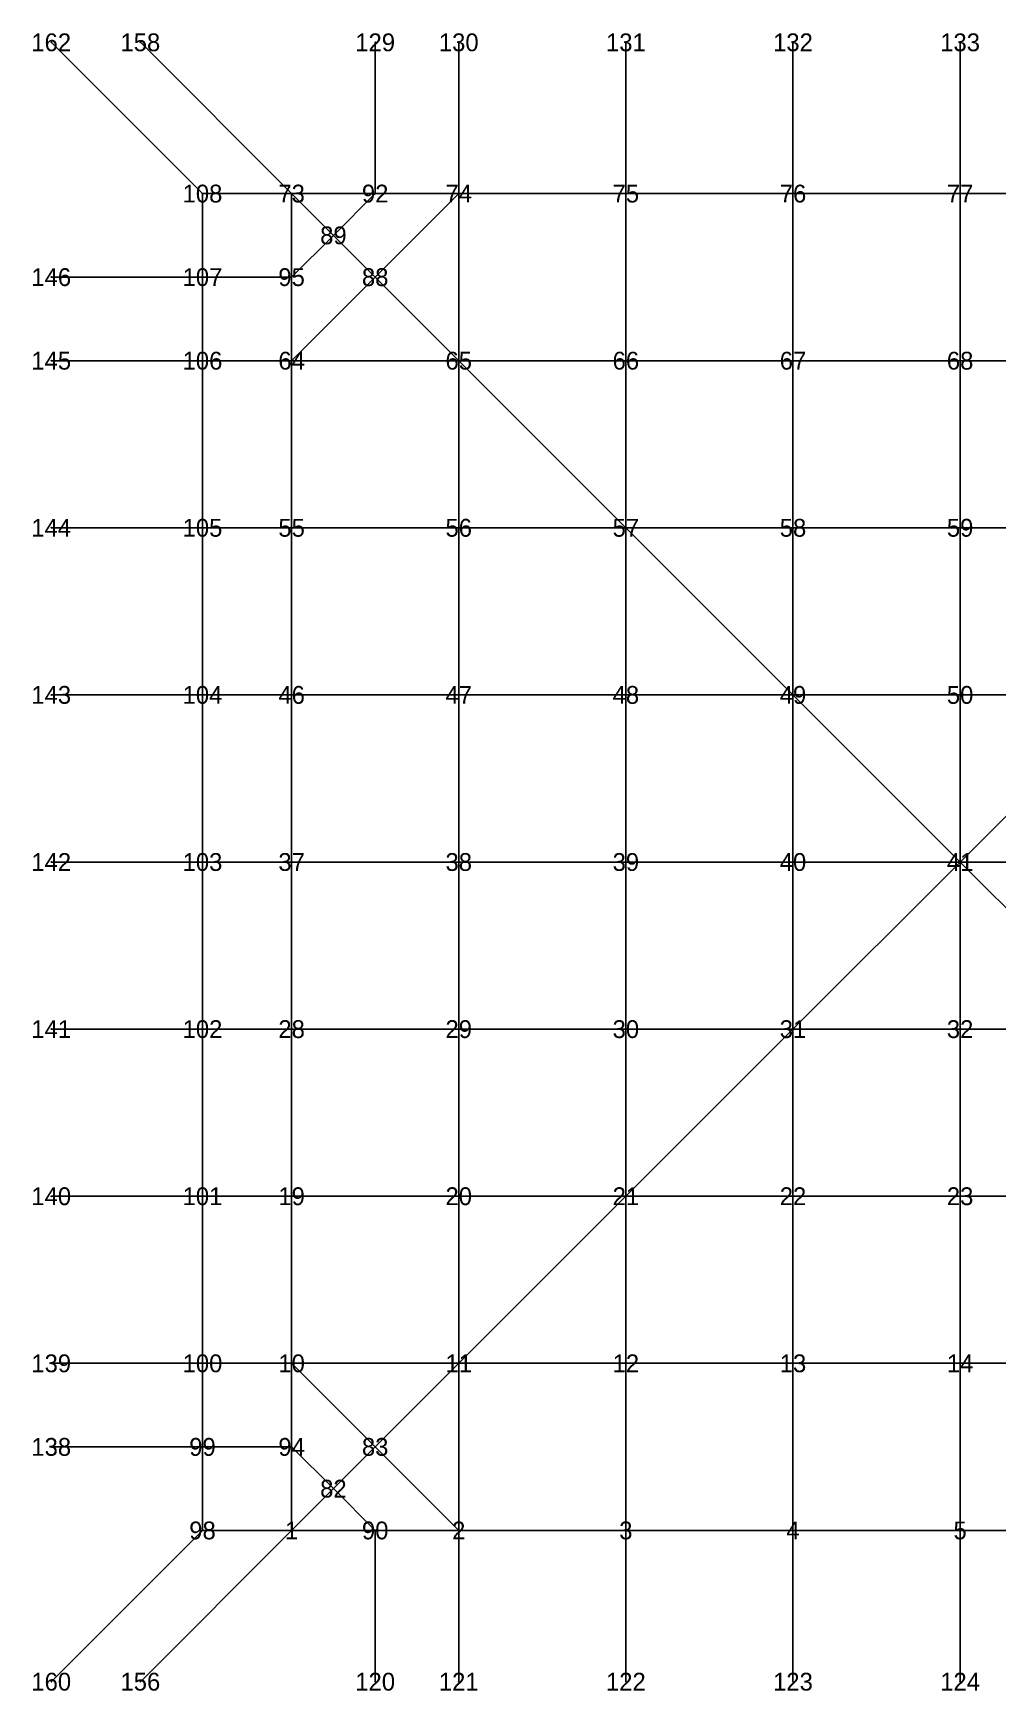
# Model space of a CAD drawing. Header units: metres. Extents: x -2.6 to 2.6, y -2.32 to 2.33.
# Drawn here: x -2.6 to 0.106, y -2.325 to 2.325 of the extents above; entities that cross this region are included whole.
import ezdxf
from ezdxf.enums import TextEntityAlignment as Align

# ---------------------------------------------------------------- set-up
doc = ezdxf.new("R2010")
doc.units = ezdxf.units.M

msp = doc.modelspace()

# ---------------------------------------------------------------- linework, layer by layer
at = {"layer": 'ESTRADOSSO'}
for p, q in [((-2.125, 1.875, 1.29653), (-2.549264, 2.299264, 0.989901)), ((-1.875, 1.875, 1.29653), (-2.299264, 2.299264, 0.989901)), ((-1.640625, 1.875, 1.582708), (-1.640625, 2.299264, 1.469466)), ((-1.40625, 1.875, 1.794178), (-1.40625, 2.299264, 1.69148)), ((-0.9375, 1.875, 2.07791), (-0.9375, 2.299264, 1.986838)), ((-0.46875, 1.875, 2.230894), (-0.46875, 2.299264, 2.145137)), ((0, 1.875, 2.279609), (0, 2.299264, 2.195425)), ((-2.125, 1.875, 1.29653), (-1.875, 1.875, 1.29653)), ((-2.125, 1.640625, 1.582708), (-2.125, 1.875, 1.29653)), ((-1.875, 1.875, 1.29653), (-1.640625, 1.875, 1.582708)), ((-1.875, 1.640625, 1.582708), (-1.875, 1.875, 1.29653)), ((-1.757812, 1.757812, 1.591361), (-1.875, 1.875, 1.29653)), ((-1.640625, 1.875, 1.582708), (-1.757812, 1.757812, 1.591361)), ((-1.640625, 1.875, 1.582708), (-1.40625, 1.875, 1.794178)), ((-1.40625, 1.875, 1.794178), (-1.640625, 1.640625, 1.824538)), ((-1.40625, 1.875, 1.794178), (-0.9375, 1.875, 2.07791)), ((-1.40625, 1.40625, 2.181092), (-1.40625, 1.875, 1.794178)), ((-0.9375, 1.875, 2.07791), (-0.46875, 1.875, 2.230894)), ((-0.9375, 1.40625, 2.419875), (-0.9375, 1.875, 2.07791)), ((-0.46875, 1.875, 2.230894), (0, 1.875, 2.279609)), ((-0.46875, 1.40625, 2.552445), (-0.46875, 1.875, 2.230894)), ((0, 1.875, 2.279609), (0.46875, 1.875, 2.230894)), ((0, 1.40625, 2.59513), (0, 1.875, 2.279609)), ((-1.757812, 1.757812, 1.591361), (-1.875, 1.640625, 1.582708)), ((-1.640625, 1.640625, 1.824538), (-1.757812, 1.757812, 1.591361)), ((-2.125, 1.640625, 1.582708), (-2.549264, 1.640625, 1.582708)), ((-2.125, 1.640625, 1.582708), (-1.875, 1.640625, 1.582708)), ((-2.125, 1.40625, 1.794178), (-2.125, 1.640625, 1.582708)), ((-1.875, 1.40625, 1.794178), (-1.875, 1.640625, 1.582708)), ((-1.640625, 1.640625, 1.824538), (-1.875, 1.40625, 1.794178)), ((-1.40625, 1.40625, 2.181092), (-1.640625, 1.640625, 1.824538)), ((-2.125, 1.40625, 1.794178), (-2.549264, 1.40625, 1.794178)), ((-2.125, 1.40625, 1.794178), (-1.875, 1.40625, 1.794178)), ((-2.125, 0.9375, 2.07791), (-2.125, 1.40625, 1.794178)), ((-1.875, 1.40625, 1.794178), (-1.40625, 1.40625, 2.181092)), ((-1.875, 0.9375, 2.07791), (-1.875, 1.40625, 1.794178)), ((-1.40625, 1.40625, 2.181092), (-0.9375, 1.40625, 2.419875)), ((-1.40625, 0.9375, 2.419875), (-1.40625, 1.40625, 2.181092)), ((-0.9375, 0.9375, 2.637125), (-1.40625, 1.40625, 2.181092)), ((-0.9375, 1.40625, 2.419875), (-0.46875, 1.40625, 2.552445)), ((-0.9375, 0.9375, 2.637125), (-0.9375, 1.40625, 2.419875)), ((-0.46875, 1.40625, 2.552445), (0, 1.40625, 2.59513)), ((-0.46875, 0.9375, 2.759277), (-0.46875, 1.40625, 2.552445)), ((0, 1.40625, 2.59513), (0.46875, 1.40625, 2.552445)), ((0, 0.9375, 2.798809), (0, 1.40625, 2.59513)), ((-2.125, 0.9375, 2.07791), (-2.549264, 0.9375, 2.07791)), ((-2.125, 0.9375, 2.07791), (-1.875, 0.9375, 2.07791)), ((-2.125, 0.46875, 2.230894), (-2.125, 0.9375, 2.07791)), ((-1.875, 0.9375, 2.07791), (-1.40625, 0.9375, 2.419875)), ((-1.875, 0.46875, 2.230894), (-1.875, 0.9375, 2.07791)), ((-1.40625, 0.9375, 2.419875), (-0.9375, 0.9375, 2.637125)), ((-1.40625, 0.46875, 2.552445), (-1.40625, 0.9375, 2.419875)), ((-0.9375, 0.9375, 2.637125), (-0.46875, 0.9375, 2.759277)), ((-0.9375, 0.46875, 2.759277), (-0.9375, 0.9375, 2.637125)), ((-0.46875, 0.46875, 2.876245), (-0.9375, 0.9375, 2.637125)), ((-0.46875, 0.9375, 2.759277), (0, 0.9375, 2.798809)), ((-0.46875, 0.46875, 2.876245), (-0.46875, 0.9375, 2.759277)), ((0, 0.9375, 2.798809), (0.46875, 0.9375, 2.759277)), ((0, 0.46875, 2.914192), (0, 0.9375, 2.798809)), ((-2.125, 0.46875, 2.230894), (-2.549264, 0.46875, 2.230894)), ((-2.125, 0.46875, 2.230894), (-1.875, 0.46875, 2.230894)), ((-2.125, 0, 2.279609), (-2.125, 0.46875, 2.230894)), ((-1.875, 0.46875, 2.230894), (-1.40625, 0.46875, 2.552445)), ((-1.875, 0, 2.279609), (-1.875, 0.46875, 2.230894)), ((-1.40625, 0.46875, 2.552445), (-0.9375, 0.46875, 2.759277)), ((-1.40625, 0, 2.59513), (-1.40625, 0.46875, 2.552445)), ((-0.9375, 0.46875, 2.759277), (-0.46875, 0.46875, 2.876245)), ((-0.9375, 0, 2.798809), (-0.9375, 0.46875, 2.759277)), ((-0.46875, 0.46875, 2.876245), (0, 0.46875, 2.914192)), ((-0.46875, 0, 2.914192), (-0.46875, 0.46875, 2.876245)), ((0, 0, 2.95165), (-0.46875, 0.46875, 2.876245)), ((0, 0.46875, 2.914192), (0.46875, 0.46875, 2.876245)), ((0, 0, 2.95165), (0, 0.46875, 2.914192)), ((0, 0, 2.95165), (0.46875, 0.46875, 2.876245)), ((-2.125, 0, 2.279609), (-2.549264, 0, 2.279609)), ((-2.125, 0, 2.279609), (-1.875, 0, 2.279609)), ((-2.125, -0.46875, 2.230894), (-2.125, 0, 2.279609)), ((-1.875, 0, 2.279609), (-1.40625, 0, 2.59513)), ((-1.875, -0.46875, 2.230894), (-1.875, 0, 2.279609)), ((-1.40625, 0, 2.59513), (-0.9375, 0, 2.798809)), ((-1.40625, -0.46875, 2.552445), (-1.40625, 0, 2.59513)), ((-0.9375, 0, 2.798809), (-0.46875, 0, 2.914192)), ((-0.9375, -0.46875, 2.759277), (-0.9375, 0, 2.798809)), ((-0.46875, 0, 2.914192), (0, 0, 2.95165)), ((-0.46875, -0.46875, 2.876245), (-0.46875, 0, 2.914192)), ((-0.46875, -0.46875, 2.876245), (0, 0, 2.95165)), ((0, 0, 2.95165), (0.46875, 0, 2.914192)), ((0, -0.46875, 2.914192), (0, 0, 2.95165)), ((0.46875, -0.46875, 2.876245), (0, 0, 2.95165)), ((-2.125, -0.46875, 2.230894), (-2.549264, -0.46875, 2.230894)), ((-2.125, -0.46875, 2.230894), (-1.875, -0.46875, 2.230894)), ((-2.125, -0.9375, 2.07791), (-2.125, -0.46875, 2.230894)), ((-1.875, -0.46875, 2.230894), (-1.40625, -0.46875, 2.552445)), ((-1.875, -0.9375, 2.07791), (-1.875, -0.46875, 2.230894)), ((-1.40625, -0.46875, 2.552445), (-0.9375, -0.46875, 2.759277)), ((-1.40625, -0.9375, 2.419875), (-1.40625, -0.46875, 2.552445)), ((-0.9375, -0.46875, 2.759277), (-0.46875, -0.46875, 2.876245)), ((-0.9375, -0.9375, 2.637125), (-0.9375, -0.46875, 2.759277)), ((-0.9375, -0.9375, 2.637125), (-0.46875, -0.46875, 2.876245)), ((-0.46875, -0.46875, 2.876245), (0, -0.46875, 2.914192)), ((-0.46875, -0.9375, 2.759277), (-0.46875, -0.46875, 2.876245)), ((0, -0.46875, 2.914192), (0.46875, -0.46875, 2.876245)), ((0, -0.9375, 2.798809), (0, -0.46875, 2.914192)), ((-2.125, -0.9375, 2.07791), (-2.549264, -0.9375, 2.07791)), ((-2.125, -0.9375, 2.07791), (-1.875, -0.9375, 2.07791)), ((-2.125, -1.40625, 1.794178), (-2.125, -0.9375, 2.07791)), ((-1.875, -0.9375, 2.07791), (-1.40625, -0.9375, 2.419875)), ((-1.875, -1.40625, 1.794178), (-1.875, -0.9375, 2.07791)), ((-1.40625, -0.9375, 2.419875), (-0.9375, -0.9375, 2.637125)), ((-1.40625, -1.40625, 2.181092), (-1.40625, -0.9375, 2.419875)), ((-1.40625, -1.40625, 2.181092), (-0.9375, -0.9375, 2.637125)), ((-0.9375, -0.9375, 2.637125), (-0.46875, -0.9375, 2.759277)), ((-0.9375, -1.40625, 2.419875), (-0.9375, -0.9375, 2.637125)), ((-0.46875, -0.9375, 2.759277), (0, -0.9375, 2.798809)), ((-0.46875, -1.40625, 2.552445), (-0.46875, -0.9375, 2.759277)), ((0, -0.9375, 2.798809), (0.46875, -0.9375, 2.759277)), ((0, -1.40625, 2.59513), (0, -0.9375, 2.798809)), ((-2.125, -1.40625, 1.794178), (-2.549264, -1.40625, 1.794178)), ((-2.125, -1.40625, 1.794178), (-1.875, -1.40625, 1.794178)), ((-2.125, -1.640625, 1.582708), (-2.125, -1.40625, 1.794178)), ((-1.875, -1.40625, 1.794178), (-1.40625, -1.40625, 2.181092)), ((-1.875, -1.640625, 1.582708), (-1.875, -1.40625, 1.794178)), ((-1.640625, -1.640625, 1.824538), (-1.875, -1.40625, 1.794178)), ((-1.640625, -1.640625, 1.824538), (-1.40625, -1.40625, 2.181092)), ((-1.40625, -1.40625, 2.181092), (-0.9375, -1.40625, 2.419875)), ((-1.40625, -1.875, 1.794178), (-1.40625, -1.40625, 2.181092)), ((-0.9375, -1.40625, 2.419875), (-0.46875, -1.40625, 2.552445)), ((-0.9375, -1.875, 2.07791), (-0.9375, -1.40625, 2.419875)), ((-0.46875, -1.40625, 2.552445), (0, -1.40625, 2.59513)), ((-0.46875, -1.875, 2.230894), (-0.46875, -1.40625, 2.552445)), ((0, -1.40625, 2.59513), (0.46875, -1.40625, 2.552445)), ((0, -1.875, 2.279609), (0, -1.40625, 2.59513)), ((-2.125, -1.640625, 1.582708), (-2.549264, -1.640625, 1.582708)), ((-2.125, -1.640625, 1.582708), (-1.875, -1.640625, 1.582708)), ((-2.125, -1.875, 1.29653), (-2.125, -1.640625, 1.582708)), ((-1.875, -1.875, 1.29653), (-1.875, -1.640625, 1.582708)), ((-1.757812, -1.757812, 1.591361), (-1.875, -1.640625, 1.582708)), ((-1.757812, -1.757812, 1.591361), (-1.640625, -1.640625, 1.824538)), ((-1.40625, -1.875, 1.794178), (-1.640625, -1.640625, 1.824538)), ((-1.875, -1.875, 1.29653), (-1.757812, -1.757812, 1.591361)), ((-1.640625, -1.875, 1.582708), (-1.757812, -1.757812, 1.591361)), ((-2.125, -1.875, 1.29653), (-2.549264, -2.299264, 0.989901)), ((-1.875, -1.875, 1.29653), (-2.299264, -2.299264, 0.989901)), ((-2.125, -1.875, 1.29653), (-1.875, -1.875, 1.29653)), ((-1.875, -1.875, 1.29653), (-1.640625, -1.875, 1.582708)), ((-1.640625, -1.875, 1.582708), (-1.40625, -1.875, 1.794178)), ((-1.640625, -1.875, 1.582708), (-1.640625, -2.299264, 1.469466)), ((-1.40625, -1.875, 1.794178), (-0.9375, -1.875, 2.07791)), ((-1.40625, -1.875, 1.794178), (-1.40625, -2.299264, 1.69148)), ((-0.9375, -1.875, 2.07791), (-0.46875, -1.875, 2.230894)), ((-0.9375, -1.875, 2.07791), (-0.9375, -2.299264, 1.986838)), ((-0.46875, -1.875, 2.230894), (0, -1.875, 2.279609)), ((-0.46875, -1.875, 2.230894), (-0.46875, -2.299264, 2.145137)), ((0, -1.875, 2.279609), (0.46875, -1.875, 2.230894)), ((0, -1.875, 2.279609), (0, -2.299264, 2.195425))]:
    msp.add_line(p, q, dxfattribs=at)
at = {"layer": 'EXTERNAL_NODES'}
for p in [(-2.549264, 2.299264, -5), (-2.299264, 2.299264, -5), (-1.640625, 2.299264, -4.09227), (-1.40625, 2.299264, -3.759804), (-0.9375, 2.299264, -3.376202), (-0.46875, 2.299264, -3.184539), (0, 2.299264, -3.125), (-2.549264, 1.640625, 0.90773), (-2.549264, 1.40625, 1.240196), (-2.549264, 0.9375, 1.623798), (-2.549264, 0.46875, 1.815461), (-2.549264, 0, 1.875), (-2.549264, -0.46875, 1.815461), (-2.549264, -0.9375, 1.623798), (-2.549264, -1.40625, 1.240196), (-2.549264, -1.640625, 0.90773), (-2.549264, -2.299264, -5), (-2.299264, -2.299264, -5), (-1.640625, -2.299264, -4.09227), (-1.40625, -2.299264, -3.759804), (-0.9375, -2.299264, -3.376202), (-0.46875, -2.299264, -3.184539), (0, -2.299264, -3.125)]:
    msp.add_point(p, dxfattribs=at)
at = {"layer": 'fz', "color": 6}
for p, q in [((-2.549264, 2.299264, 0.989901), (-2.549264, 2.299264, 0.989901)), ((-2.299264, 2.299264, 0.989901), (-2.299264, 2.299264, 0.989901)), ((-1.640625, 2.299264, 1.469466), (-1.640625, 2.299264, 1.469466)), ((-1.40625, 2.299264, 1.69148), (-1.40625, 2.299264, 1.69148)), ((-0.9375, 2.299264, 1.986838), (-0.9375, 2.299264, 1.986838)), ((-0.46875, 2.299264, 2.145137), (-0.46875, 2.299264, 2.145137)), ((0, 2.299264, 2.195425), (0, 2.299264, 2.195425)), ((-2.125, 1.875, 1.29653), (-2.125, 1.875, 1.50233)), ((-1.875, 1.875, 1.29653), (-1.875, 1.875, 1.62443)), ((-1.640625, 1.875, 1.582708), (-1.640625, 1.875, 1.757608)), ((-1.40625, 1.875, 1.794178), (-1.40625, 1.875, 2.380678)), ((-0.9375, 1.875, 2.07791), (-0.9375, 1.875, 2.96381)), ((-0.46875, 1.875, 2.230894), (-0.46875, 1.875, 3.030994)), ((0, 1.875, 2.279609), (0, 1.875, 3.053609)), ((-1.757812, 1.757812, 1.591361), (-1.757812, 1.757812, 1.941461)), ((-2.549264, 1.640625, 1.582708), (-2.549264, 1.640625, 1.582708)), ((-2.125, 1.640625, 1.582708), (-2.125, 1.640625, 1.952908)), ((-1.875, 1.640625, 1.582708), (-1.875, 1.640625, 2.127808)), ((-1.640625, 1.640625, 1.824538), (-1.640625, 1.640625, 2.406838)), ((-2.549264, 1.40625, 1.794178), (-2.549264, 1.40625, 1.794178)), ((-2.125, 1.40625, 1.794178), (-2.125, 1.40625, 2.241178)), ((-1.875, 1.40625, 1.794178), (-1.875, 1.40625, 3.181978)), ((-1.40625, 1.40625, 2.181092), (-1.40625, 1.40625, 3.866792)), ((-0.9375, 1.40625, 2.419875), (-0.9375, 1.40625, 4.029375)), ((-0.46875, 1.40625, 2.552445), (-0.46875, 1.40625, 4.004445)), ((0, 1.40625, 2.59513), (0, 1.40625, 3.99883)), ((-2.549264, 0.9375, 2.07791), (-2.549264, 0.9375, 2.07791)), ((-2.125, 0.9375, 2.07791), (-2.125, 0.9375, 2.60681)), ((-1.875, 0.9375, 2.07791), (-1.875, 0.9375, 3.49241)), ((-1.40625, 0.9375, 2.419875), (-1.40625, 0.9375, 4.029375)), ((-0.9375, 0.9375, 2.637125), (-0.9375, 0.9375, 3.991025)), ((-0.46875, 0.9375, 2.759277), (-0.46875, 0.9375, 3.976077)), ((0, 0.9375, 2.798809), (0, 0.9375, 3.972409)), ((-2.549264, 0.46875, 2.230894), (-2.549264, 0.46875, 2.230894)), ((-2.125, 0.46875, 2.230894), (-2.125, 0.46875, 2.707294)), ((-1.875, 0.46875, 2.230894), (-1.875, 0.46875, 3.507094)), ((-1.40625, 0.46875, 2.552445), (-1.40625, 0.46875, 4.004445)), ((-0.9375, 0.46875, 2.759277), (-0.9375, 0.46875, 3.976077)), ((-0.46875, 0.46875, 2.876245), (-0.46875, 0.46875, 3.964645)), ((0, 0.46875, 2.914192), (0, 0.46875, 3.961492)), ((-2.549264, 0, 2.279609), (-2.549264, 0, 2.279609)), ((-2.125, 0, 2.279609), (-2.125, 0, 2.740109)), ((-1.875, 0, 2.279609), (-1.875, 0, 3.514109)), ((-1.40625, 0, 2.59513), (-1.40625, 0, 3.99883)), ((-0.9375, 0, 2.798809), (-0.9375, 0, 3.972409)), ((-0.46875, 0, 2.914192), (-0.46875, 0, 3.961492)), ((0, 0, 2.95165), (0, 0, 3.95845)), ((-2.549264, -0.46875, 2.230894), (-2.549264, -0.46875, 2.230894)), ((-2.125, -0.46875, 2.230894), (-2.125, -0.46875, 2.707294)), ((-1.875, -0.46875, 2.230894), (-1.875, -0.46875, 3.509194)), ((-1.40625, -0.46875, 2.552445), (-1.40625, -0.46875, 4.007145)), ((-0.9375, -0.46875, 2.759277), (-0.9375, -0.46875, 3.977277)), ((-0.46875, -0.46875, 2.876245), (-0.46875, -0.46875, 3.965245)), ((0, -0.46875, 2.914192), (0, -0.46875, 3.961492)), ((-2.549264, -0.9375, 2.07791), (-2.549264, -0.9375, 2.07791)), ((-2.125, -0.9375, 2.07791), (-2.125, -0.9375, 2.60681)), ((-1.875, -0.9375, 2.07791), (-1.875, -0.9375, 3.49781)), ((-1.40625, -0.9375, 2.419875), (-1.40625, -0.9375, 4.036875)), ((-0.9375, -0.9375, 2.637125), (-0.9375, -0.9375, 3.994025)), ((-0.46875, -0.9375, 2.759277), (-0.46875, -0.9375, 3.977277)), ((0, -0.9375, 2.798809), (0, -0.9375, 3.972409)), ((-2.549264, -1.40625, 1.794178), (-2.549264, -1.40625, 1.794178)), ((-2.125, -1.40625, 1.794178), (-2.125, -1.40625, 2.241178)), ((-1.875, -1.40625, 1.794178), (-1.875, -1.40625, 3.008878)), ((-1.40625, -1.40625, 2.181092), (-1.40625, -1.40625, 3.876092)), ((-0.9375, -1.40625, 2.419875), (-0.9375, -1.40625, 4.036875)), ((-0.46875, -1.40625, 2.552445), (-0.46875, -1.40625, 4.007145)), ((0, -1.40625, 2.59513), (0, -1.40625, 3.99883)), ((-2.549264, -1.640625, 1.582708), (-2.549264, -1.640625, 1.582708)), ((-2.125, -1.640625, 1.582708), (-2.125, -1.640625, 1.952908)), ((-1.875, -1.640625, 1.582708), (-1.875, -1.640625, 2.127808)), ((-1.640625, -1.640625, 1.824538), (-1.640625, -1.640625, 2.406838)), ((-1.757812, -1.757812, 1.591361), (-1.757812, -1.757812, 1.941461)), ((-2.125, -1.875, 1.29653), (-2.125, -1.875, 1.50233)), ((-1.875, -1.875, 1.29653), (-1.875, -1.875, 1.62443)), ((-1.640625, -1.875, 1.582708), (-1.640625, -1.875, 1.757608)), ((-1.40625, -1.875, 1.794178), (-1.40625, -1.875, 2.561878)), ((-0.9375, -1.875, 2.07791), (-0.9375, -1.875, 2.96921)), ((-0.46875, -1.875, 2.230894), (-0.46875, -1.875, 3.032794)), ((0, -1.875, 2.279609), (0, -1.875, 3.053609)), ((-2.549264, -2.299264, 0.989901), (-2.549264, -2.299264, 0.989901)), ((-2.299264, -2.299264, 0.989901), (-2.299264, -2.299264, 0.989901)), ((-1.640625, -2.299264, 1.469466), (-1.640625, -2.299264, 1.469466)), ((-1.40625, -2.299264, 1.69148), (-1.40625, -2.299264, 1.69148)), ((-0.9375, -2.299264, 1.986838), (-0.9375, -2.299264, 1.986838)), ((-0.46875, -2.299264, 2.145137), (-0.46875, -2.299264, 2.145137)), ((0, -2.299264, 2.195425), (0, -2.299264, 2.195425))]:
    msp.add_line(p, q, dxfattribs=at)
at = {"layer": 'INTERNAL_NODES'}
for p in [(-2.125, 1.875), (-1.875, 1.875), (-1.640625, 1.875, 0.90773), (-1.40625, 1.875, 1.240196), (-0.9375, 1.875, 1.623798), (-0.46875, 1.875, 1.815461), (0, 1.875, 1.875), (-1.757812, 1.757812, 0.922735), (-2.125, 1.640625, 0.90773), (-1.875, 1.640625, 0.90773), (-1.640625, 1.640625, 1.283725), (-2.125, 1.40625, 1.240196), (-1.875, 1.40625, 1.240196), (-1.40625, 1.40625, 1.753902), (-0.9375, 1.40625, 2.043234), (-0.46875, 1.40625, 2.198632), (0, 1.40625, 2.248046), (-2.125, 0.9375, 1.623798), (-1.875, 0.9375, 1.623798), (-1.40625, 0.9375, 2.043234), (-0.9375, 0.9375, 2.296397), (-0.46875, 0.9375, 2.435696), (0, 0.9375, 2.480392), (-2.125, 0.46875, 1.815461), (-1.875, 0.46875, 1.815461), (-1.40625, 0.46875, 2.198632), (-0.9375, 0.46875, 2.435696), (-0.46875, 0.46875, 2.567449), (0, 0.46875, 2.60989), (-2.125, 0, 1.875), (-1.875, 0, 1.875), (-1.40625, 0, 2.248046), (-0.9375, 0, 2.480392), (-0.46875, 0, 2.60989), (0, 0, 2.65165), (-2.125, -0.46875, 1.815461), (-1.875, -0.46875, 1.815461), (-1.40625, -0.46875, 2.198632), (-0.9375, -0.46875, 2.435696), (-0.46875, -0.46875, 2.567449), (0, -0.46875, 2.60989), (-2.125, -0.9375, 1.623798), (-1.875, -0.9375, 1.623798), (-1.40625, -0.9375, 2.043234), (-0.9375, -0.9375, 2.296397), (-0.46875, -0.9375, 2.435696), (0, -0.9375, 2.480392), (-2.125, -1.40625, 1.240196), (-1.875, -1.40625, 1.240196), (-1.40625, -1.40625, 1.753902), (-0.9375, -1.40625, 2.043234), (-0.46875, -1.40625, 2.198632), (0, -1.40625, 2.248046), (-2.125, -1.640625, 0.90773), (-1.875, -1.640625, 0.90773), (-1.640625, -1.640625, 1.283725), (-1.757812, -1.757812, 0.922735), (-2.125, -1.875), (-1.875, -1.875), (-1.640625, -1.875, 0.90773), (-1.40625, -1.875, 1.240196), (-0.9375, -1.875, 1.623798), (-0.46875, -1.875, 1.815461), (0, -1.875, 1.875)]:
    msp.add_point(p, dxfattribs=at)
at = {"layer": 'INTRADOSSO'}
for p, q in [((-2.125, 1.875), (-2.549264, 2.299264, -5)), ((-1.875, 1.875), (-2.299264, 2.299264, -5)), ((-1.640625, 1.875, 0.90773), (-1.640625, 2.299264, -4.09227)), ((-1.40625, 1.875, 1.240196), (-1.40625, 2.299264, -3.759804)), ((-0.9375, 1.875, 1.623798), (-0.9375, 2.299264, -3.376202)), ((-0.46875, 1.875, 1.815461), (-0.46875, 2.299264, -3.184539)), ((0, 1.875, 1.875), (0, 2.299264, -3.125)), ((-2.125, 1.875), (-1.875, 1.875)), ((-2.125, 1.640625, 0.90773), (-2.125, 1.875)), ((-1.875, 1.875), (-1.640625, 1.875, 0.90773)), ((-1.875, 1.640625, 0.90773), (-1.875, 1.875)), ((-1.757812, 1.757812, 0.922735), (-1.875, 1.875)), ((-1.640625, 1.875, 0.90773), (-1.757812, 1.757812, 0.922735)), ((-1.640625, 1.875, 0.90773), (-1.40625, 1.875, 1.240196)), ((-1.40625, 1.875, 1.240196), (-1.640625, 1.640625, 1.283725)), ((-1.40625, 1.875, 1.240196), (-0.9375, 1.875, 1.623798)), ((-1.40625, 1.40625, 1.753902), (-1.40625, 1.875, 1.240196)), ((-0.9375, 1.875, 1.623798), (-0.46875, 1.875, 1.815461)), ((-0.9375, 1.40625, 2.043234), (-0.9375, 1.875, 1.623798)), ((-0.46875, 1.875, 1.815461), (0, 1.875, 1.875)), ((-0.46875, 1.40625, 2.198632), (-0.46875, 1.875, 1.815461)), ((0, 1.875, 1.875), (0.46875, 1.875, 1.815461)), ((0, 1.40625, 2.248046), (0, 1.875, 1.875)), ((-1.757812, 1.757812, 0.922735), (-1.875, 1.640625, 0.90773)), ((-1.640625, 1.640625, 1.283725), (-1.757812, 1.757812, 0.922735)), ((-2.125, 1.640625, 0.90773), (-2.549264, 1.640625, 0.90773)), ((-2.125, 1.640625, 0.90773), (-1.875, 1.640625, 0.90773)), ((-2.125, 1.40625, 1.240196), (-2.125, 1.640625, 0.90773)), ((-1.875, 1.40625, 1.240196), (-1.875, 1.640625, 0.90773)), ((-1.640625, 1.640625, 1.283725), (-1.875, 1.40625, 1.240196)), ((-1.40625, 1.40625, 1.753902), (-1.640625, 1.640625, 1.283725)), ((-2.125, 1.40625, 1.240196), (-2.549264, 1.40625, 1.240196)), ((-2.125, 1.40625, 1.240196), (-1.875, 1.40625, 1.240196)), ((-2.125, 0.9375, 1.623798), (-2.125, 1.40625, 1.240196)), ((-1.875, 1.40625, 1.240196), (-1.40625, 1.40625, 1.753902)), ((-1.875, 0.9375, 1.623798), (-1.875, 1.40625, 1.240196)), ((-1.40625, 1.40625, 1.753902), (-0.9375, 1.40625, 2.043234)), ((-1.40625, 0.9375, 2.043234), (-1.40625, 1.40625, 1.753902)), ((-0.9375, 0.9375, 2.296397), (-1.40625, 1.40625, 1.753902)), ((-0.9375, 1.40625, 2.043234), (-0.46875, 1.40625, 2.198632)), ((-0.9375, 0.9375, 2.296397), (-0.9375, 1.40625, 2.043234)), ((-0.46875, 1.40625, 2.198632), (0, 1.40625, 2.248046)), ((-0.46875, 0.9375, 2.435696), (-0.46875, 1.40625, 2.198632)), ((0, 1.40625, 2.248046), (0.46875, 1.40625, 2.198632)), ((0, 0.9375, 2.480392), (0, 1.40625, 2.248046)), ((-2.125, 0.9375, 1.623798), (-2.549264, 0.9375, 1.623798)), ((-2.125, 0.9375, 1.623798), (-1.875, 0.9375, 1.623798)), ((-2.125, 0.46875, 1.815461), (-2.125, 0.9375, 1.623798)), ((-1.875, 0.9375, 1.623798), (-1.40625, 0.9375, 2.043234)), ((-1.875, 0.46875, 1.815461), (-1.875, 0.9375, 1.623798)), ((-1.40625, 0.9375, 2.043234), (-0.9375, 0.9375, 2.296397)), ((-1.40625, 0.46875, 2.198632), (-1.40625, 0.9375, 2.043234)), ((-0.9375, 0.9375, 2.296397), (-0.46875, 0.9375, 2.435696)), ((-0.9375, 0.46875, 2.435696), (-0.9375, 0.9375, 2.296397)), ((-0.46875, 0.46875, 2.567449), (-0.9375, 0.9375, 2.296397)), ((-0.46875, 0.9375, 2.435696), (0, 0.9375, 2.480392)), ((-0.46875, 0.46875, 2.567449), (-0.46875, 0.9375, 2.435696)), ((0, 0.9375, 2.480392), (0.46875, 0.9375, 2.435696)), ((0, 0.46875, 2.60989), (0, 0.9375, 2.480392)), ((-2.125, 0.46875, 1.815461), (-2.549264, 0.46875, 1.815461)), ((-2.125, 0.46875, 1.815461), (-1.875, 0.46875, 1.815461)), ((-2.125, 0, 1.875), (-2.125, 0.46875, 1.815461)), ((-1.875, 0.46875, 1.815461), (-1.40625, 0.46875, 2.198632)), ((-1.875, 0, 1.875), (-1.875, 0.46875, 1.815461)), ((-1.40625, 0.46875, 2.198632), (-0.9375, 0.46875, 2.435696)), ((-1.40625, 0, 2.248046), (-1.40625, 0.46875, 2.198632)), ((-0.9375, 0.46875, 2.435696), (-0.46875, 0.46875, 2.567449)), ((-0.9375, 0, 2.480392), (-0.9375, 0.46875, 2.435696)), ((-0.46875, 0.46875, 2.567449), (0, 0.46875, 2.60989)), ((-0.46875, 0, 2.60989), (-0.46875, 0.46875, 2.567449)), ((0, 0, 2.65165), (-0.46875, 0.46875, 2.567449)), ((0, 0.46875, 2.60989), (0.46875, 0.46875, 2.567449)), ((0, 0, 2.65165), (0, 0.46875, 2.60989)), ((0, 0, 2.65165), (0.46875, 0.46875, 2.567449)), ((-2.125, 0, 1.875), (-2.549264, 0, 1.875)), ((-2.125, 0, 1.875), (-1.875, 0, 1.875)), ((-2.125, -0.46875, 1.815461), (-2.125, 0, 1.875)), ((-1.875, 0, 1.875), (-1.40625, 0, 2.248046)), ((-1.875, -0.46875, 1.815461), (-1.875, 0, 1.875)), ((-1.40625, 0, 2.248046), (-0.9375, 0, 2.480392)), ((-1.40625, -0.46875, 2.198632), (-1.40625, 0, 2.248046)), ((-0.9375, 0, 2.480392), (-0.46875, 0, 2.60989)), ((-0.9375, -0.46875, 2.435696), (-0.9375, 0, 2.480392)), ((-0.46875, 0, 2.60989), (0, 0, 2.65165)), ((-0.46875, -0.46875, 2.567449), (-0.46875, 0, 2.60989)), ((-0.46875, -0.46875, 2.567449), (0, 0, 2.65165)), ((0, 0, 2.65165), (0.46875, 0, 2.60989)), ((0, -0.46875, 2.60989), (0, 0, 2.65165)), ((0.46875, -0.46875, 2.567449), (0, 0, 2.65165)), ((-2.125, -0.46875, 1.815461), (-2.549264, -0.46875, 1.815461)), ((-2.125, -0.46875, 1.815461), (-1.875, -0.46875, 1.815461)), ((-2.125, -0.9375, 1.623798), (-2.125, -0.46875, 1.815461)), ((-1.875, -0.46875, 1.815461), (-1.40625, -0.46875, 2.198632)), ((-1.875, -0.9375, 1.623798), (-1.875, -0.46875, 1.815461)), ((-1.40625, -0.46875, 2.198632), (-0.9375, -0.46875, 2.435696)), ((-1.40625, -0.9375, 2.043234), (-1.40625, -0.46875, 2.198632)), ((-0.9375, -0.46875, 2.435696), (-0.46875, -0.46875, 2.567449)), ((-0.9375, -0.9375, 2.296397), (-0.9375, -0.46875, 2.435696)), ((-0.9375, -0.9375, 2.296397), (-0.46875, -0.46875, 2.567449)), ((-0.46875, -0.46875, 2.567449), (0, -0.46875, 2.60989)), ((-0.46875, -0.9375, 2.435696), (-0.46875, -0.46875, 2.567449)), ((0, -0.46875, 2.60989), (0.46875, -0.46875, 2.567449)), ((0, -0.9375, 2.480392), (0, -0.46875, 2.60989)), ((-2.125, -0.9375, 1.623798), (-2.549264, -0.9375, 1.623798)), ((-2.125, -0.9375, 1.623798), (-1.875, -0.9375, 1.623798)), ((-2.125, -1.40625, 1.240196), (-2.125, -0.9375, 1.623798)), ((-1.875, -0.9375, 1.623798), (-1.40625, -0.9375, 2.043234)), ((-1.875, -1.40625, 1.240196), (-1.875, -0.9375, 1.623798)), ((-1.40625, -0.9375, 2.043234), (-0.9375, -0.9375, 2.296397)), ((-1.40625, -1.40625, 1.753902), (-1.40625, -0.9375, 2.043234)), ((-1.40625, -1.40625, 1.753902), (-0.9375, -0.9375, 2.296397)), ((-0.9375, -0.9375, 2.296397), (-0.46875, -0.9375, 2.435696)), ((-0.9375, -1.40625, 2.043234), (-0.9375, -0.9375, 2.296397)), ((-0.46875, -0.9375, 2.435696), (0, -0.9375, 2.480392)), ((-0.46875, -1.40625, 2.198632), (-0.46875, -0.9375, 2.435696)), ((0, -0.9375, 2.480392), (0.46875, -0.9375, 2.435696)), ((0, -1.40625, 2.248046), (0, -0.9375, 2.480392)), ((-2.125, -1.40625, 1.240196), (-2.549264, -1.40625, 1.240196)), ((-2.125, -1.40625, 1.240196), (-1.875, -1.40625, 1.240196)), ((-2.125, -1.640625, 0.90773), (-2.125, -1.40625, 1.240196)), ((-1.875, -1.40625, 1.240196), (-1.40625, -1.40625, 1.753902)), ((-1.875, -1.640625, 0.90773), (-1.875, -1.40625, 1.240196)), ((-1.640625, -1.640625, 1.283725), (-1.875, -1.40625, 1.240196)), ((-1.640625, -1.640625, 1.283725), (-1.40625, -1.40625, 1.753902)), ((-1.40625, -1.40625, 1.753902), (-0.9375, -1.40625, 2.043234)), ((-1.40625, -1.875, 1.240196), (-1.40625, -1.40625, 1.753902)), ((-0.9375, -1.40625, 2.043234), (-0.46875, -1.40625, 2.198632)), ((-0.9375, -1.875, 1.623798), (-0.9375, -1.40625, 2.043234)), ((-0.46875, -1.40625, 2.198632), (0, -1.40625, 2.248046)), ((-0.46875, -1.875, 1.815461), (-0.46875, -1.40625, 2.198632)), ((0, -1.40625, 2.248046), (0.46875, -1.40625, 2.198632)), ((0, -1.875, 1.875), (0, -1.40625, 2.248046)), ((-2.125, -1.640625, 0.90773), (-2.549264, -1.640625, 0.90773)), ((-2.125, -1.640625, 0.90773), (-1.875, -1.640625, 0.90773)), ((-2.125, -1.875), (-2.125, -1.640625, 0.90773)), ((-1.875, -1.875), (-1.875, -1.640625, 0.90773)), ((-1.757812, -1.757812, 0.922735), (-1.875, -1.640625, 0.90773)), ((-1.757812, -1.757812, 0.922735), (-1.640625, -1.640625, 1.283725)), ((-1.40625, -1.875, 1.240196), (-1.640625, -1.640625, 1.283725)), ((-1.875, -1.875), (-1.757812, -1.757812, 0.922735)), ((-1.640625, -1.875, 0.90773), (-1.757812, -1.757812, 0.922735)), ((-2.125, -1.875), (-2.549264, -2.299264, -5)), ((-1.875, -1.875), (-2.299264, -2.299264, -5)), ((-2.125, -1.875), (-1.875, -1.875)), ((-1.875, -1.875), (-1.640625, -1.875, 0.90773)), ((-1.640625, -1.875, 0.90773), (-1.40625, -1.875, 1.240196)), ((-1.640625, -1.875, 0.90773), (-1.640625, -2.299264, -4.09227)), ((-1.40625, -1.875, 1.240196), (-0.9375, -1.875, 1.623798)), ((-1.40625, -1.875, 1.240196), (-1.40625, -2.299264, -3.759804)), ((-0.9375, -1.875, 1.623798), (-0.46875, -1.875, 1.815461)), ((-0.9375, -1.875, 1.623798), (-0.9375, -2.299264, -3.376202)), ((-0.46875, -1.875, 1.815461), (0, -1.875, 1.875)), ((-0.46875, -1.875, 1.815461), (-0.46875, -2.299264, -3.184539)), ((0, -1.875, 1.875), (0.46875, -1.875, 1.815461)), ((0, -1.875, 1.875), (0, -2.299264, -3.125))]:
    msp.add_line(p, q, dxfattribs=at)

# ---------------------------------------------------------------- texts
at = {"layer": 'ID-NODES'}
for s, p in [('162', (-2.549264, 2.299264, -5)), ('158', (-2.299264, 2.299264, -5)), ('129', (-1.640625, 2.299264, -4.09227)), ('130', (-1.40625, 2.299264, -3.759804)), ('131', (-0.9375, 2.299264, -3.376202)), ('132', (-0.46875, 2.299264, -3.184539)), ('133', (0, 2.299264, -3.125)), ('108', (-2.125, 1.875)), ('73', (-1.875, 1.875)), ('92', (-1.640625, 1.875, 0.90773)), ('74', (-1.40625, 1.875, 1.240196)), ('75', (-0.9375, 1.875, 1.623798)), ('76', (-0.46875, 1.875, 1.815461)), ('77', (0, 1.875, 1.875)), ('89', (-1.757812, 1.757812, 0.922735)), ('146', (-2.549264, 1.640625, 0.90773)), ('107', (-2.125, 1.640625, 0.90773)), ('95', (-1.875, 1.640625, 0.90773)), ('88', (-1.640625, 1.640625, 1.283725)), ('145', (-2.549264, 1.40625, 1.240196)), ('106', (-2.125, 1.40625, 1.240196)), ('64', (-1.875, 1.40625, 1.240196)), ('65', (-1.40625, 1.40625, 1.753902)), ('66', (-0.9375, 1.40625, 2.043234)), ('67', (-0.46875, 1.40625, 2.198632)), ('68', (0, 1.40625, 2.248046)), ('144', (-2.549264, 0.9375, 1.623798)), ('105', (-2.125, 0.9375, 1.623798)), ('55', (-1.875, 0.9375, 1.623798)), ('56', (-1.40625, 0.9375, 2.043234)), ('57', (-0.9375, 0.9375, 2.296397)), ('58', (-0.46875, 0.9375, 2.435696)), ('59', (0, 0.9375, 2.480392)), ('143', (-2.549264, 0.46875, 1.815461)), ('104', (-2.125, 0.46875, 1.815461)), ('46', (-1.875, 0.46875, 1.815461)), ('47', (-1.40625, 0.46875, 2.198632)), ('48', (-0.9375, 0.46875, 2.435696)), ('49', (-0.46875, 0.46875, 2.567449)), ('50', (0, 0.46875, 2.60989)), ('142', (-2.549264, 0, 1.875)), ('103', (-2.125, 0, 1.875)), ('37', (-1.875, 0, 1.875)), ('38', (-1.40625, 0, 2.248046)), ('39', (-0.9375, 0, 2.480392)), ('40', (-0.46875, 0, 2.60989)), ('41', (0, 0, 2.65165)), ('141', (-2.549264, -0.46875, 1.815461)), ('102', (-2.125, -0.46875, 1.815461)), ('28', (-1.875, -0.46875, 1.815461)), ('29', (-1.40625, -0.46875, 2.198632)), ('30', (-0.9375, -0.46875, 2.435696)), ('31', (-0.46875, -0.46875, 2.567449)), ('32', (0, -0.46875, 2.60989)), ('140', (-2.549264, -0.9375, 1.623798)), ('101', (-2.125, -0.9375, 1.623798)), ('19', (-1.875, -0.9375, 1.623798)), ('20', (-1.40625, -0.9375, 2.043234)), ('21', (-0.9375, -0.9375, 2.296397)), ('22', (-0.46875, -0.9375, 2.435696)), ('23', (0, -0.9375, 2.480392)), ('139', (-2.549264, -1.40625, 1.240196)), ('100', (-2.125, -1.40625, 1.240196)), ('10', (-1.875, -1.40625, 1.240196)), ('11', (-1.40625, -1.40625, 1.753902)), ('12', (-0.9375, -1.40625, 2.043234)), ('13', (-0.46875, -1.40625, 2.198632)), ('14', (0, -1.40625, 2.248046)), ('138', (-2.549264, -1.640625, 0.90773)), ('99', (-2.125, -1.640625, 0.90773)), ('94', (-1.875, -1.640625, 0.90773)), ('83', (-1.640625, -1.640625, 1.283725)), ('82', (-1.757812, -1.757812, 0.922735)), ('98', (-2.125, -1.875)), ('1', (-1.875, -1.875)), ('90', (-1.640625, -1.875, 0.90773)), ('2', (-1.40625, -1.875, 1.240196)), ('3', (-0.9375, -1.875, 1.623798)), ('4', (-0.46875, -1.875, 1.815461)), ('5', (0, -1.875, 1.875)), ('160', (-2.549264, -2.299264, -5)), ('156', (-2.299264, -2.299264, -5)), ('120', (-1.640625, -2.299264, -4.09227)), ('121', (-1.40625, -2.299264, -3.759804)), ('122', (-0.9375, -2.299264, -3.376202)), ('123', (-0.46875, -2.299264, -3.184539)), ('124', (0, -2.299264, -3.125))]:
    msp.add_text(s, height=0.05, dxfattribs=at).set_placement(p, align=Align.MIDDLE_CENTER)

doc.saveas('drawing.dxf')
